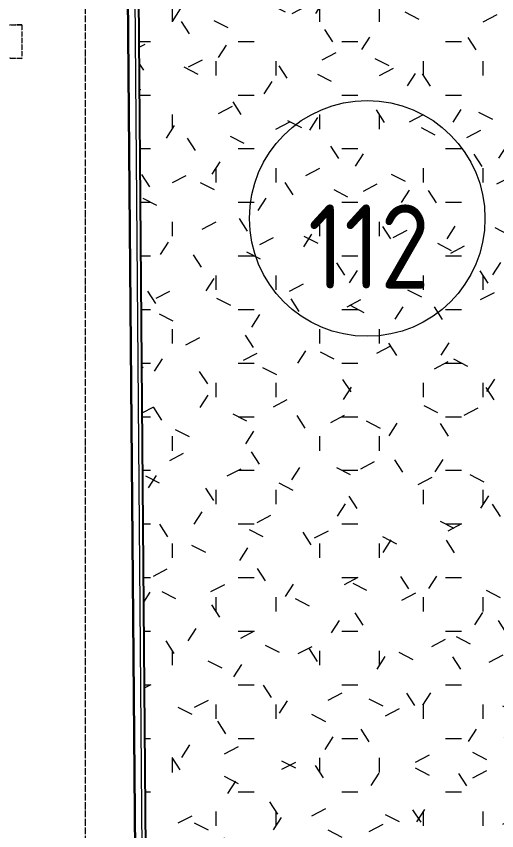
# Model space of a CAD drawing. Header units: millimetres. Extents: x -13069 to 207500, y -71366 to 56785.
# Drawn here: x 2794 to 4221, y 15369 to 17786 of the extents above; entities that cross this region are included whole.
import ezdxf

# ---------------------------------------------------------------- set-up
doc = ezdxf.new("R2010")
doc.units = ezdxf.units.MM
doc.linetypes.add('ADSK_Линия сетки', pattern=[25, 20, -2.5, 0, -2.5])
doc.linetypes.add('ADSK_Штрихпунктирная 2 точки_ш15 п1_5 п1_5 п1_5', pattern=[19.5, 15, -1.5, 0, -1.5, 0, -1.5])
doc.layers.add('Линии', color=7, linetype='Continuous', lineweight=9, true_color=0x00a600)
for name, color, linetype, lineweight in [('Марки помещений', 7, 'Continuous', 20), ('Оси', 7, 'Continuous', 9), ('Потолки штриховка', 7, 'Continuous', 9), ('Стены несущие', 7, 'Continuous', 30), ('Стены отделка', 7, 'Continuous', 30), ('Стены штриховка', 7, 'Continuous', 9)]:
    doc.layers.add(name, color=color, linetype=linetype, lineweight=lineweight)
doc.styles.add('GOST Common_2', font='GOST_Common.ttf', dxfattribs={"width": 0.9, "height": 250})

# ---------------------------------------------------------------- blocks, each defined once
blk = doc.blocks.new('ADSK_Марка_Помещение_ОдноЗначение - Номер-159740-План потолков 1-го этажа')
at = {"layer": 'Марки помещений'}
blk.add_circle((0, 0), 3.5, dxfattribs=at)

msp = doc.modelspace()

# ---------------------------------------------------------------- hatches: boundary and pattern name
at = {"layer": 'Потолки штриховка', "lineweight": 18}
h = msp.add_hatch(dxfattribs=at)
h.set_pattern_fill('FP_74', color=256, style=0, pattern_type=2)
h.set_pattern_definition([(0, (65.08, 4345.57), (0, 159.119), [47.641, -260.317]), (57.173, (153.98, 4366.88), (-135.9613, 107.489), [43.941, -240.097]), (122.827, (177.8, 4446.44), (-135.9613, -107.489), [43.941, -240.097]), (27.325, (112.72, 4345.57), (48.3924, 343.243), [46.441, -300.197]), (27.325, (23.82, 4483.37), (48.3924, 343.243), [46.441, -300.197]), (152.675, (65.08, 4345.57), (-259.566, -184.1237), [46.441, -300.197]), (152.675, (153.98, 4483.37), (-259.566, -184.1237), [46.441, -300.197]), (90, (177.8, 4403.8), (-307.959, 159.119), [42.636, -275.603]), (90, (0, 4403.8), (-307.959, 159.119), [42.636, -275.603])])
h.paths.add_polyline_path([(3198.622, 14706.673), (4881.268, 14706.673), (4881.268, 18472.088), (3152.268, 18472.088), (3183.887, 14706.673), (3189.04, 14706.673)])

# ---------------------------------------------------------------- linework, layer by layer
at = {"layer": 'Линии', "color": 7, "linetype": 'ADSK_Штрихпунктирная 2 точки_ш15 п1_5 п1_5 п1_5'}
for p, q in [((60.16, 17761.342), (2810.16, 17761.342)), ((60.16, 17761.342), (2810.16, 17661.342)), ((2810.16, 17761.342), (60.16, 17661.342)), ((2810.16, 17761.342), (2810.16, 17661.342)), ((2810.16, 17661.342), (60.16, 17661.342))]:
    msp.add_line(p, q, dxfattribs=at)
at = {"layer": 'Оси', "linetype": 'ADSK_Линия сетки'}
msp.add_line((2999.565, -6603.62), (2999.565, 44222.998), dxfattribs=at)
at = {"layer": 'Стены несущие'}
msp.add_line((3106.575, 20102.525), (3169.041, 12663.783), dxfattribs=at)
at = {"layer": 'Стены отделка', "lineweight": 9}
for p, q in [((3106.575, 20102.525), (3169.041, 12663.783)), ((3126.575, 20102.693), (3189.04, 12663.951)), ((3145, 19337.58), (3200.605, 12715.783))]:
    msp.add_line(p, q, dxfattribs=at)
at = {"layer": 'Стены штриховка'}
msp.add_line((3145, 19099.4), (3198.622, 12713.783), dxfattribs=at)

# ---------------------------------------------------------------- block references
at = {"layer": 'Марки помещений', "xscale": 99.99999999999993, "yscale": 99.99999999999993, "zscale": 99.99999999999993}
msp.add_blockref('ADSK_Марка_Помещение_ОдноЗначение - Номер-159740-План потолков 1-го этажа', (3836.451, 17186.518), dxfattribs=at)

# ---------------------------------------------------------------- texts
at = {"layer": 'Марки помещений', "lineweight": 9, "insert": (3841.393, 17102.937), "char_height": 250, "width": 393.3, "attachment_point": 5, "line_spacing_factor": 1.022766, "style": 'GOST Common_2'}
msp.add_mtext('\\pt450,900,1350,1800,2250,2700,3150,3600,4050,4500,4950,5400,5850,6300,6750,7200,7650,8100,8550,9000,9450,9900,10350,10800,11250,11700,12150,12600,13050,13500,13950,14400;112', dxfattribs=at)

doc.saveas('drawing.dxf')
